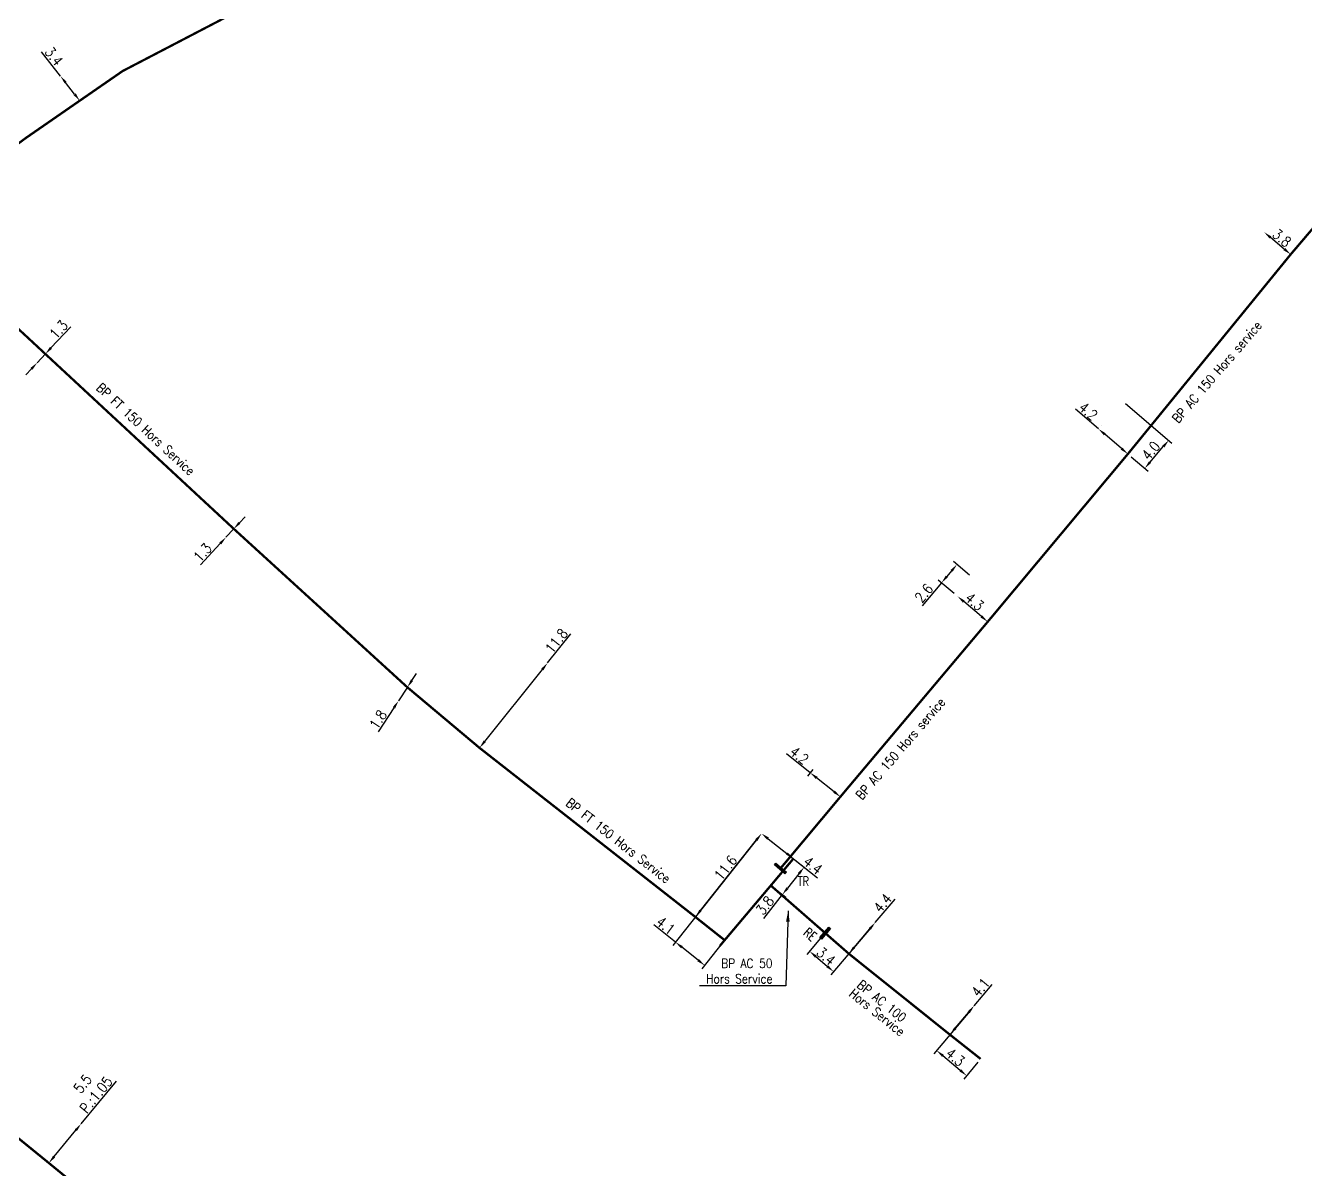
# Model space of a CAD drawing. Header units: millimetres. Extents: x 185000 to 186000, y 127000 to 128000.
# Drawn here: x 185670.2 to 185809.1, y 127689.8 to 127813.9 of the extents above; entities that cross this region are included whole.
import ezdxf
from ezdxf.enums import TextEntityAlignment as Align

# ---------------------------------------------------------------- set-up
doc = ezdxf.new("R2010")
doc.units = ezdxf.units.MM
doc.header["$PDMODE"] = 34
doc.layers.get('0').update_dxf_attribs({"linetype": 'CONTINUOUS'})
doc.layers.get('DEFPOINTS').update_dxf_attribs({"linetype": 'CONTINUOUS'})
doc.layers.add('L_908', color=5, linetype='CONTINUOUS')
doc.styles.get("Standard").update_dxf_attribs({"font": 'romans.shx', "width": 0.85})
doc.linetypes.add('BP_HS', pattern='A,2,-1,["G",Standard,S=0.85,R=0,X=-0.27,Y=-0.4],-1', length=4)
doc.dimstyles.get("Standard").update_dxf_attribs({"dimtxt": 1.5, "dimasz": 1.2, "dimexe": 0.625, "dimexo": 0.625, "dimgap": 0.25, "dimtad": 1, "dimdec": 1, "dimzin": 0, "dimdsep": 46, "dimtxsty": 'Standard', "dimcen": -0.5, "dimadec": 0, "dimazin": 0, "dimtfac": 1, "dimtdec": 1, "dimtmove": 0, "dimatfit": 3, "dimfxl": 0, "dimtolj": 1, "dimtzin": 0, "dimarcsym": 0})

# ---------------------------------------------------------------- blocks, each defined once
blk = doc.blocks.new('*D132')
at = {"layer": 'DEFPOINTS', "color": 0, "linetype": 'Continuous', "ltscale": 0.5, "transparency": 16777216}
for p in [(185673.98, 127808.45), (185673.98, 127808.45), (185676.07, 127805.77)]:
    blk.add_point(p, dxfattribs=at)
at = {"layer": 'L_908', "color": 0, "linetype": 'Continuous', "lineweight": -2, "ltscale": 0.5, "transparency": 16777216}
for p, q in [((185673.98, 127808.45), (185671.93, 127811.07)), ((185675.52, 127806.48), (185674.53, 127807.74))]:
    blk.add_line(p, q, dxfattribs=at)
at = {"layer": 'L_908', "color": 0, "linetype": 'Continuous', "ltscale": 0.5, "transparency": 16777216}
for points in [[(185674.65, 127807.83), (185674.42, 127807.65), (185673.98, 127808.45)], [(185675.64, 127806.57), (185675.4, 127806.39), (185676.07, 127805.77)]]:
    blk.add_solid(points, dxfattribs=at)
at = {"layer": 'L_908', "color": 0, "linetype": 'Continuous', "ltscale": 0.5, "transparency": 16777216, "insert": (185673.27, 127810.58), "char_height": 1.125, "attachment_point": 5, "rotation": 307.9951}
blk.add_mtext('\\A1;3.4', dxfattribs=at)
blk = doc.blocks.new('*D135')
at = {"layer": 'DEFPOINTS', "color": 0, "linetype": 'Continuous', "ltscale": 0.5, "transparency": 16777216}
for p in [(185672.34, 127778.3), (185671.45, 127777.35), (185671.45, 127777.35)]:
    blk.add_point(p, dxfattribs=at)
at = {"layer": 'L_908', "color": 0, "linetype": 'Continuous', "lineweight": -2, "ltscale": 0.5, "transparency": 16777216}
for p, q in [((185672.95, 127778.96), (185675.09, 127781.26)), ((185671.45, 127777.35), (185672.34, 127778.3)), ((185670.84, 127776.69), (185670.23, 127776.03))]:
    blk.add_line(p, q, dxfattribs=at)
at = {"layer": 'L_908', "color": 0, "linetype": 'Continuous', "ltscale": 0.5, "transparency": 16777216}
for points in [[(185672.84, 127779.06), (185673.06, 127778.86), (185672.34, 127778.3)], [(185670.73, 127776.79), (185670.95, 127776.59), (185671.45, 127777.35)]]:
    blk.add_solid(points, dxfattribs=at)
at = {"layer": 'L_908', "color": 0, "linetype": 'Continuous', "ltscale": 0.5, "transparency": 16777216, "insert": (185673.78, 127780.95), "char_height": 1.125, "attachment_point": 5, "rotation": 47.0753}
blk.add_mtext('\\A1;1.3', dxfattribs=at)
blk = doc.blocks.new('*D136')
at = {"layer": 'DEFPOINTS', "color": 0, "linetype": 'Continuous', "ltscale": 0.5, "transparency": 16777216}
for p in [(185692.79, 127759.33), (185691.94, 127758.41), (185691.94, 127758.41)]:
    blk.add_point(p, dxfattribs=at)
at = {"layer": 'L_908', "color": 0, "linetype": 'Continuous', "lineweight": -2, "ltscale": 0.5, "transparency": 16777216}
for p, q in [((185692.79, 127759.33), (185691.94, 127758.41)), ((185693.4, 127759.99), (185694.01, 127760.65)), ((185691.33, 127757.75), (185689.19, 127755.44))]:
    blk.add_line(p, q, dxfattribs=at)
at = {"layer": 'L_908', "color": 0, "linetype": 'Continuous', "ltscale": 0.5, "transparency": 16777216}
for points in [[(185693.29, 127760.09), (185693.51, 127759.88), (185692.79, 127759.33)], [(185691.22, 127757.85), (185691.44, 127757.65), (185691.94, 127758.41)]]:
    blk.add_solid(points, dxfattribs=at)
at = {"layer": 'L_908', "color": 0, "linetype": 'Continuous', "ltscale": 0.5, "transparency": 16777216, "insert": (185689.4, 127756.77), "char_height": 1.125, "attachment_point": 5, "rotation": 47.2192}
blk.add_mtext('\\A1;1.3', dxfattribs=at)
blk = doc.blocks.new('*D137')
at = {"layer": 'DEFPOINTS', "color": 0, "linetype": 'Continuous', "ltscale": 0.5, "transparency": 16777216}
for p in [(185711.63, 127742.14), (185710.67, 127740.68), (185710.67, 127740.68)]:
    blk.add_point(p, dxfattribs=at)
at = {"layer": 'L_908', "color": 0, "linetype": 'Continuous', "lineweight": -2, "ltscale": 0.5, "transparency": 16777216}
for p, q in [((185712.12, 127742.89), (185712.62, 127743.65)), ((185711.63, 127742.14), (185710.67, 127740.68)), ((185710.17, 127739.93), (185708.45, 127737.3))]:
    blk.add_line(p, q, dxfattribs=at)
at = {"layer": 'L_908', "color": 0, "linetype": 'Continuous', "ltscale": 0.5, "transparency": 16777216}
for points in [[(185712, 127742.98), (185712.25, 127742.81), (185711.63, 127742.14)], [(185710.05, 127740.01), (185710.3, 127739.85), (185710.67, 127740.68)]]:
    blk.add_solid(points, dxfattribs=at)
at = {"layer": 'L_908', "color": 0, "linetype": 'Continuous', "ltscale": 0.5, "transparency": 16777216, "insert": (185708.44, 127738.65), "char_height": 1.125, "attachment_point": 5, "rotation": 56.7082}
blk.add_mtext('\\A1;1.8', dxfattribs=at)
blk = doc.blocks.new('*D138')
at = {"layer": 'DEFPOINTS', "color": 0, "linetype": 'Continuous', "ltscale": 0.5, "transparency": 16777216}
for p in [(185726.84, 127744.78), (185726.84, 127744.78), (185719.46, 127735.57)]:
    blk.add_point(p, dxfattribs=at)
at = {"layer": 'L_908', "color": 0, "linetype": 'Continuous', "lineweight": -2, "ltscale": 0.5, "transparency": 16777216}
for p, q in [((185726.84, 127744.78), (185729.38, 127747.94)), ((185720.03, 127736.27), (185726.28, 127744.08))]:
    blk.add_line(p, q, dxfattribs=at)
at = {"layer": 'L_908', "color": 0, "linetype": 'Continuous', "ltscale": 0.5, "transparency": 16777216}
for points in [[(185726.16, 127744.17), (185726.4, 127743.98), (185726.84, 127744.78)], [(185719.91, 127736.37), (185720.14, 127736.18), (185719.46, 127735.57)]]:
    blk.add_solid(points, dxfattribs=at)
at = {"layer": 'L_908', "color": 0, "linetype": 'Continuous', "ltscale": 0.5, "transparency": 16777216, "insert": (185727.8, 127747.18), "char_height": 1.125, "attachment_point": 5, "rotation": 51.2949}
blk.add_mtext('\\A1;11.8', dxfattribs=at)
blk = doc.blocks.new('*D140')
at = {"layer": 'DEFPOINTS', "color": 0, "linetype": 'Continuous', "ltscale": 0.5, "transparency": 16777216}
for p in [(185676.22, 127694.79), (185676.22, 127694.79), (185672.72, 127690.54)]:
    blk.add_point(p, dxfattribs=at)
at = {"layer": 'L_908', "color": 0, "linetype": 'Continuous', "lineweight": -2, "ltscale": 0.5, "transparency": 16777216}
for p, q in [((185676.22, 127694.79), (185680.05, 127699.43)), ((185673.3, 127691.24), (185675.65, 127694.09))]:
    blk.add_line(p, q, dxfattribs=at)
at = {"layer": 'L_908', "color": 0, "linetype": 'Continuous', "ltscale": 0.5, "transparency": 16777216}
for points in [[(185675.54, 127694.19), (185675.77, 127694), (185676.22, 127694.79)], [(185673.18, 127691.33), (185673.41, 127691.14), (185672.72, 127690.54)]]:
    blk.add_solid(points, dxfattribs=at)
at = {"layer": 'L_908', "color": 0, "linetype": 'Continuous', "ltscale": 0.5, "transparency": 16777216, "insert": (185677.12, 127698.53), "char_height": 1.125, "attachment_point": 5, "rotation": 50.4989}
blk.add_mtext('\\A1;5.5\\PP.:1.05', dxfattribs=at)
blk = doc.blocks.new('*D144')
at = {"layer": 'DEFPOINTS', "color": 0, "linetype": 'Continuous', "ltscale": 0.5, "transparency": 16777216}
for p in [(185750.07, 127726.28), (185750.07, 127726.28), (185742.88, 127717.23)]:
    blk.add_point(p, dxfattribs=at)
at = {"layer": 'L_908', "color": 0, "linetype": 'Continuous', "lineweight": -2, "ltscale": 0.5, "transparency": 16777216}
blk.add_line((185743.44, 127717.93), (185749.51, 127725.58), dxfattribs=at)
at = {"layer": 'L_908', "color": 0, "linetype": 'Continuous', "ltscale": 0.5, "transparency": 16777216}
for points in [[(185749.39, 127725.67), (185749.63, 127725.48), (185750.07, 127726.28)], [(185743.33, 127718.03), (185743.56, 127717.84), (185742.88, 127717.23)]]:
    blk.add_solid(points, dxfattribs=at)
at = {"layer": 'L_908', "color": 0, "linetype": 'Continuous', "ltscale": 0.5, "transparency": 16777216, "insert": (185746.16, 127722.57), "char_height": 1.125, "attachment_point": 5, "rotation": 51.5607}
blk.add_mtext('\\A1;11.6', dxfattribs=at)
blk = doc.blocks.new('*D145')
at = {"layer": 'DEFPOINTS', "color": 0, "linetype": 'Continuous', "ltscale": 0.5, "transparency": 16777216}
for p in [(185750.07, 127726.28), (185750.07, 127726.28), (185753.52, 127723.55)]:
    blk.add_point(p, dxfattribs=at)
at = {"layer": 'L_908', "color": 0, "linetype": 'Continuous', "lineweight": -2, "ltscale": 0.5, "transparency": 16777216}
for p, q in [((185750.78, 127725.72), (185752.81, 127724.11)), ((185753.52, 127723.55), (185756.12, 127721.48))]:
    blk.add_line(p, q, dxfattribs=at)
at = {"layer": 'L_908', "color": 0, "linetype": 'Continuous', "ltscale": 0.5, "transparency": 16777216}
for points in [[(185750.87, 127725.84), (185750.68, 127725.6), (185750.07, 127726.28)], [(185752.91, 127724.22), (185752.72, 127723.99), (185753.52, 127723.55)]]:
    blk.add_solid(points, dxfattribs=at)
at = {"layer": 'L_908', "color": 0, "linetype": 'Continuous', "ltscale": 0.5, "transparency": 16777216, "insert": (185755.64, 127722.82), "char_height": 1.125, "attachment_point": 5, "rotation": 321.5607}
blk.add_mtext('\\A1;4.4', dxfattribs=at)
blk = doc.blocks.new('*D146')
at = {"layer": 'DEFPOINTS', "color": 0, "linetype": 'Continuous', "ltscale": 0.5, "transparency": 16777216}
for p in [(185750.07, 127726.28), (185754.68, 127722.62), (185751.07, 127720.64)]:
    blk.add_point(p, dxfattribs=at)
at = {"layer": 'L_908', "color": 0, "linetype": 'Continuous', "lineweight": -2, "ltscale": 0.5, "transparency": 16777216}
for p, q in [((185750.44, 127725.99), (185755.05, 127722.33)), ((185754.12, 127721.92), (185752.88, 127720.35)), ((185752.32, 127719.65), (185750.28, 127717.08)), ((185751.43, 127720.35), (185752.69, 127719.36))]:
    blk.add_line(p, q, dxfattribs=at)
at = {"layer": 'L_908', "color": 0, "linetype": 'Continuous', "ltscale": 0.5, "transparency": 16777216}
for points in [[(185754, 127722.01), (185754.24, 127721.82), (185754.68, 127722.62)], [(185752.76, 127720.44), (185753, 127720.26), (185752.32, 127719.65)]]:
    blk.add_solid(points, dxfattribs=at)
at = {"layer": 'L_908', "color": 0, "linetype": 'Continuous', "ltscale": 0.5, "transparency": 16777216, "insert": (185750.43, 127718.48), "char_height": 1.125, "attachment_point": 5, "rotation": 51.5607}
blk.add_mtext('\\A1;3.8', dxfattribs=at)
blk = doc.blocks.new('*D147')
at = {"layer": 'DEFPOINTS', "color": 0, "linetype": 'Continuous', "ltscale": 0.5, "transparency": 16777216}
for p in [(185750.07, 127726.28), (185740.72, 127714.5), (185746.06, 127714.71)]:
    blk.add_point(p, dxfattribs=at)
at = {"layer": 'L_908', "color": 0, "linetype": 'Continuous', "lineweight": -2, "ltscale": 0.5, "transparency": 16777216}
for p, q in [((185749.78, 127725.91), (185740.43, 127714.13)), ((185740.72, 127714.5), (185738.36, 127716.37)), ((185743.19, 127712.54), (185741.42, 127713.94)), ((185745.77, 127714.34), (185743.6, 127711.61))]:
    blk.add_line(p, q, dxfattribs=at)
at = {"layer": 'L_908', "color": 0, "linetype": 'Continuous', "ltscale": 0.5, "transparency": 16777216}
for points in [[(185741.52, 127714.06), (185741.33, 127713.82), (185740.72, 127714.5)], [(185743.28, 127712.66), (185743.09, 127712.42), (185743.89, 127711.98)]]:
    blk.add_solid(points, dxfattribs=at)
at = {"layer": 'L_908', "color": 0, "linetype": 'Continuous', "ltscale": 0.5, "transparency": 16777216, "insert": (185739.66, 127716.3), "char_height": 1.125, "attachment_point": 5, "rotation": 321.5607}
blk.add_mtext('\\A1;4.1', dxfattribs=at)
blk = doc.blocks.new('*D148')
at = {"layer": 'DEFPOINTS', "color": 0, "linetype": 'Continuous', "ltscale": 0.5, "transparency": 16777216}
for p in [(185762.4, 127716.63), (185762.4, 127716.63), (185759.53, 127713.25)]:
    blk.add_point(p, dxfattribs=at)
at = {"layer": 'L_908', "color": 0, "linetype": 'Continuous', "lineweight": -2, "ltscale": 0.5, "transparency": 16777216}
for p, q in [((185762.4, 127716.63), (185764.56, 127719.17)), ((185760.11, 127713.93), (185761.82, 127715.95))]:
    blk.add_line(p, q, dxfattribs=at)
at = {"layer": 'L_908', "color": 0, "linetype": 'Continuous', "ltscale": 0.5, "transparency": 16777216}
for points in [[(185761.71, 127716.04), (185761.94, 127715.85), (185762.4, 127716.63)], [(185760, 127714.03), (185760.23, 127713.84), (185759.53, 127713.25)]]:
    blk.add_solid(points, dxfattribs=at)
at = {"layer": 'L_908', "color": 0, "linetype": 'Continuous', "ltscale": 0.5, "transparency": 16777216, "insert": (185763.2, 127718.73), "char_height": 1.125, "attachment_point": 5, "rotation": 49.6773}
blk.add_mtext('\\A1;4.4', dxfattribs=at)
blk = doc.blocks.new('*D149')
at = {"layer": 'DEFPOINTS', "color": 0, "linetype": 'Continuous', "ltscale": 0.5, "transparency": 16777216}
for p in [(185762.41, 127716.63), (185756.96, 127715.49), (185757.88, 127711.3)]:
    blk.add_point(p, dxfattribs=at)
at = {"layer": 'L_908', "color": 0, "linetype": 'Continuous', "lineweight": -2, "ltscale": 0.5, "transparency": 16777216}
for p, q in [((185762.1, 127716.27), (185757.58, 127710.94)), ((185756.66, 127715.14), (185754.97, 127713.15)), ((185755.96, 127712.93), (185757.19, 127711.88))]:
    blk.add_line(p, q, dxfattribs=at)
at = {"layer": 'L_908', "color": 0, "linetype": 'Continuous', "ltscale": 0.5, "transparency": 16777216}
for points in [[(185756.06, 127713.04), (185755.86, 127712.81), (185755.28, 127713.51)], [(185757.29, 127712), (185757.1, 127711.77), (185757.88, 127711.3)]]:
    blk.add_solid(points, dxfattribs=at)
at = {"layer": 'L_908', "color": 0, "linetype": 'Continuous', "ltscale": 0.5, "transparency": 16777216, "insert": (185757.07, 127712.97), "char_height": 1.125, "attachment_point": 5, "rotation": 319.6773}
blk.add_mtext('\\A1;3.4', dxfattribs=at)
blk = doc.blocks.new('*D150')
at = {"layer": 'DEFPOINTS', "color": 0, "linetype": 'Continuous', "ltscale": 0.5, "transparency": 16777216}
for p in [(185773.14, 127707.6), (185773.14, 127707.6), (185770.51, 127704.46)]:
    blk.add_point(p, dxfattribs=at)
at = {"layer": 'L_908', "color": 0, "linetype": 'Continuous', "lineweight": -2, "ltscale": 0.5, "transparency": 16777216}
for p, q in [((185773.14, 127707.6), (185775.08, 127709.9)), ((185771.09, 127705.15), (185772.57, 127706.91))]:
    blk.add_line(p, q, dxfattribs=at)
at = {"layer": 'L_908', "color": 0, "linetype": 'Continuous', "ltscale": 0.5, "transparency": 16777216}
for points in [[(185772.45, 127707.01), (185772.68, 127706.82), (185773.14, 127707.6)], [(185770.97, 127705.25), (185771.2, 127705.05), (185770.51, 127704.46)]]:
    blk.add_solid(points, dxfattribs=at)
at = {"layer": 'L_908', "color": 0, "linetype": 'Continuous', "ltscale": 0.5, "transparency": 16777216, "insert": (185773.83, 127709.58), "char_height": 1.125, "attachment_point": 5, "rotation": 49.9388}
blk.add_mtext('\\A1;4.1', dxfattribs=at)
blk = doc.blocks.new('L_340_21')
at = {"linetype": 'Continuous'}
blk.add_hatch(color=0, dxfattribs=at).paths.add_polyline_path([(0.125, 0.75), (-0.125, 0.75), (-0.125, -0.75), (0.125, -0.75)])
at = {"color": 0, "linetype": 'Continuous'}
blk.add_lwpolyline([(-0.125, 0.75), (0.125, 0.75), (0.125, -0.75), (-0.125, -0.75)], close=True, dxfattribs=at)
at = {"color": 0, "linetype": 'Continuous', "width": 0.75}
for tag, height, flags, p in [('RE', 1, 8, (0, 2)), ('DEF_LEG', 1.2, 3, (0, -5)), ('DEF_COUP', 1.2, 3, (0, -7.5)), ('DEF_TYPE', 1.2, 3, (0, -10))]:
    blk.add_attdef(tag, text='', height=height, dxfattribs=dict(at, flags=flags)).set_placement(p, align=Align.MIDDLE)
blk = doc.blocks.new('*D151')
at = {"layer": 'DEFPOINTS', "color": 0, "linetype": 'Continuous', "ltscale": 0.5, "transparency": 16777216}
for p in [(185773.14, 127707.6), (185769.06, 127702.75), (185773.84, 127701.83)]:
    blk.add_point(p, dxfattribs=at)
at = {"layer": 'L_908', "color": 0, "linetype": 'Continuous', "lineweight": -2, "ltscale": 0.5, "transparency": 16777216}
for p, q in [((185772.84, 127707.24), (185768.76, 127702.39)), ((185771.63, 127700.59), (185769.75, 127702.17)), ((185773.54, 127701.47), (185772.02, 127699.65))]:
    blk.add_line(p, q, dxfattribs=at)
at = {"layer": 'L_908', "color": 0, "linetype": 'Continuous', "ltscale": 0.5, "transparency": 16777216}
for points in [[(185769.85, 127702.28), (185769.66, 127702.05), (185769.06, 127702.75)], [(185771.73, 127700.71), (185771.53, 127700.48), (185772.32, 127700.01)]]:
    blk.add_solid(points, dxfattribs=at)
at = {"layer": 'L_908', "color": 0, "linetype": 'Continuous', "ltscale": 0.5, "transparency": 16777216, "insert": (185771.1, 127702.02), "char_height": 1.125, "attachment_point": 5, "rotation": 319.9388}
blk.add_mtext('\\A1;4.3', dxfattribs=at)
blk = doc.blocks.new('L_340_19')
at = {"linetype": 'Continuous'}
blk.add_hatch(color=0, dxfattribs=at).paths.add_polyline_path([(0.12, 0.75), (-0.12, 0.75), (-0.12, -0.75), (0.12, -0.75)])
at = {"color": 0, "linetype": 'Continuous'}
blk.add_lwpolyline([(-0.12, 0.75), (0.12, 0.75), (0.12, -0.75), (-0.12, -0.75)], close=True, dxfattribs=at)
at = {"color": 0, "linetype": 'Continuous', "width": 0.75}
for tag, height, flags, p in [('TR', 1, 8, (0, 1.98)), ('DEF_LEG', 1.2, 3, (0, -5)), ('DEF_COUP', 1.2, 3, (0, -7.5)), ('DEF_TYPE', 1.2, 3, (0, -10))]:
    blk.add_attdef(tag, text='', height=height, dxfattribs=dict(at, flags=flags)).set_placement(p, align=Align.MIDDLE)
blk = doc.blocks.new('*D417')
at = {"layer": 'DEFPOINTS', "color": 0, "linetype": 'Continuous', "ltscale": 0.5, "transparency": 16777216}
for p in [(185789.22, 127773.22), (185794.25, 127768.93), (185789.82, 127767.45)]:
    blk.add_point(p, dxfattribs=at)
at = {"layer": 'L_908', "color": 0, "linetype": 'Continuous', "lineweight": -2, "ltscale": 0.5, "transparency": 16777216}
for p, q in [((185789.58, 127772.91), (185794.6, 127768.63)), ((185792.24, 127766.57), (185793.66, 127768.25)), ((185790.18, 127767.14), (185792.01, 127765.59))]:
    blk.add_line(p, q, dxfattribs=at)
at = {"layer": 'L_908', "color": 0, "linetype": 'Continuous', "ltscale": 0.5, "transparency": 16777216}
for points in [[(185793.55, 127768.35), (185793.78, 127768.15), (185794.25, 127768.93)], [(185792.12, 127766.67), (185792.35, 127766.48), (185791.65, 127765.89)]]:
    blk.add_solid(points, dxfattribs=at)
at = {"layer": 'L_908', "color": 0, "linetype": 'Continuous', "ltscale": 0.5, "transparency": 16777216, "insert": (185792.31, 127767.82), "char_height": 1.125, "attachment_point": 5, "rotation": 49.5712}
blk.add_mtext('\\A1;4.0', dxfattribs=at)
blk = doc.blocks.new('*D419')
at = {"layer": 'DEFPOINTS', "color": 0, "linetype": 'Continuous', "transparency": 16777216}
for p in [(185804.61, 127791.51), (185804.61, 127791.51), (185807.49, 127789.1)]:
    blk.add_point(p, dxfattribs=at)
at = {"layer": 'L_908', "color": 0, "linetype": 'Continuous', "lineweight": -2, "transparency": 16777216}
blk.add_line((185806.8, 127789.68), (185805.3, 127790.93), dxfattribs=at)
at = {"layer": 'L_908', "color": 0, "linetype": 'Continuous', "transparency": 16777216}
for points in [[(185805.4, 127791.04), (185805.21, 127790.81), (185804.61, 127791.51)], [(185806.9, 127789.79), (185806.7, 127789.56), (185807.49, 127789.1)]]:
    blk.add_solid(points, dxfattribs=at)
at = {"layer": 'L_908', "color": 0, "linetype": 'Continuous', "transparency": 16777216, "insert": (185806.53, 127790.88), "char_height": 1.125, "attachment_point": 5, "rotation": 320.0552}
blk.add_mtext('\\A1;3.8', dxfattribs=at)
blk = doc.blocks.new('*D420')
at = {"layer": 'DEFPOINTS', "color": 0, "linetype": 'Continuous', "ltscale": 0.5, "transparency": 16777216}
for p in [(185786.63, 127770.17), (185786.63, 127770.17), (185789.82, 127767.45)]:
    blk.add_point(p, dxfattribs=at)
at = {"layer": 'L_908', "color": 0, "linetype": 'Continuous', "lineweight": -2, "ltscale": 0.5, "transparency": 16777216}
for p, q in [((185786.63, 127770.17), (185784.13, 127772.3)), ((185786.93, 127770.53), (185786.93, 127770.53)), ((185789.14, 127768.03), (185787.31, 127769.59)), ((185790.13, 127767.8), (185790.13, 127767.8))]:
    blk.add_line(p, q, dxfattribs=at)
at = {"layer": 'L_908', "color": 0, "linetype": 'Continuous', "ltscale": 0.5, "transparency": 16777216}
for points in [[(185787.41, 127769.7), (185787.22, 127769.47), (185786.63, 127770.17)], [(185789.24, 127768.14), (185789.04, 127767.92), (185789.82, 127767.45)]]:
    blk.add_solid(points, dxfattribs=at)
at = {"layer": 'L_908', "color": 0, "linetype": 'Continuous', "ltscale": 0.5, "transparency": 16777216, "insert": (185785.52, 127772.1), "char_height": 1.125, "attachment_point": 5, "rotation": 319.5712}
blk.add_mtext('\\A1;4.2', dxfattribs=at)
blk = doc.blocks.new('*D421')
at = {"layer": 'DEFPOINTS', "color": 0, "linetype": 'Continuous', "ltscale": 0.5, "transparency": 16777216}
for p in [(185771.33, 127752.02), (185771.33, 127752.02), (185774.61, 127749.25)]:
    blk.add_point(p, dxfattribs=at)
at = {"layer": 'L_908', "color": 0, "linetype": 'Continuous', "lineweight": -2, "ltscale": 0.5, "transparency": 16777216}
blk.add_line((185773.93, 127749.83), (185772.01, 127751.44), dxfattribs=at)
at = {"layer": 'L_908', "color": 0, "linetype": 'Continuous', "ltscale": 0.5, "transparency": 16777216}
for points in [[(185772.11, 127751.55), (185771.92, 127751.32), (185771.33, 127752.02)], [(185774.02, 127749.94), (185773.83, 127749.71), (185774.61, 127749.25)]]:
    blk.add_solid(points, dxfattribs=at)
at = {"layer": 'L_908', "color": 0, "linetype": 'Continuous', "ltscale": 0.5, "transparency": 16777216, "insert": (185773.18, 127751.44), "char_height": 1.125, "attachment_point": 5, "rotation": 319.8768}
blk.add_mtext('\\A1;4.3', dxfattribs=at)
blk = doc.blocks.new('*D422')
at = {"layer": 'DEFPOINTS', "color": 0, "linetype": 'Continuous', "ltscale": 0.5, "transparency": 16777216}
for p in [(185771.27, 127755.46), (185773, 127754.01), (185771.33, 127752.02)]:
    blk.add_point(p, dxfattribs=at)
at = {"layer": 'L_908', "color": 0, "linetype": 'Continuous', "lineweight": -2, "ltscale": 0.5, "transparency": 16777216}
for p, q in [((185772.64, 127754.31), (185770.91, 127755.77)), ((185770.97, 127752.32), (185769.24, 127753.78)), ((185770.69, 127754.78), (185770.18, 127754.16)), ((185769.6, 127753.48), (185767.48, 127750.97))]:
    blk.add_line(p, q, dxfattribs=at)
at = {"layer": 'L_908', "color": 0, "linetype": 'Continuous', "ltscale": 0.5, "transparency": 16777216}
for points in [[(185770.58, 127754.87), (185770.81, 127754.68), (185771.27, 127755.46)], [(185770.06, 127754.26), (185770.29, 127754.07), (185769.6, 127753.48)]]:
    blk.add_solid(points, dxfattribs=at)
at = {"layer": 'L_908', "color": 0, "linetype": 'Continuous', "ltscale": 0.5, "transparency": 16777216, "insert": (185767.68, 127752.36), "char_height": 1.125, "attachment_point": 5, "rotation": 49.8768}
blk.add_mtext('\\A1;2.6', dxfattribs=at)
blk = doc.blocks.new('*D423')
at = {"layer": 'DEFPOINTS', "color": 0, "linetype": 'Continuous', "ltscale": 0.5, "transparency": 16777216}
for p in [(185755.91, 127733.6), (185758.64, 127730.25), (185759.21, 127730.97)]:
    blk.add_point(p, dxfattribs=at)
at = {"layer": 'L_908', "color": 0, "linetype": 'Continuous', "lineweight": -2, "ltscale": 0.5, "transparency": 16777216}
for p, q in [((185755.34, 127732.88), (185752.77, 127734.92)), ((185755.62, 127733.23), (185755.05, 127732.51)), ((185757.94, 127730.81), (185756.04, 127732.32)), ((185758.92, 127730.6), (185758.35, 127729.89))]:
    blk.add_line(p, q, dxfattribs=at)
at = {"layer": 'L_908', "color": 0, "linetype": 'Continuous', "ltscale": 0.5, "transparency": 16777216}
for points in [[(185756.14, 127732.43), (185755.95, 127732.2), (185755.34, 127732.88)], [(185758.03, 127730.93), (185757.84, 127730.7), (185758.64, 127730.25)]]:
    blk.add_solid(points, dxfattribs=at)
at = {"layer": 'L_908', "color": 0, "linetype": 'Continuous', "ltscale": 0.5, "transparency": 16777216, "insert": (185754.17, 127734.76), "char_height": 1.125, "attachment_point": 5, "rotation": 321.5607}
blk.add_mtext('\\A1;4.2', dxfattribs=at)

msp = doc.modelspace()

# ---------------------------------------------------------------- linework, layer by layer
at = {"layer": 'L_908', "linetype": 'BP_HS', "ltscale": 0.5, "const_width": 0.25}
for points in [[(185658.02, 127792.65), (185670.17, 127801.69), (185676.07, 127805.77), (185680.73, 127808.99), (185692.75, 127815.25), (185693.72, 127815.97), (185710.12, 127828.06), (185758.06, 127865.72), (185779.52, 127880), (185847.96, 127919.88), (185860.4, 127929.47), (185905.17, 127964.49), (185930.62, 127984.4), (185950.54, 128000)], [(185657.71, 127791.87), (185672.34, 127778.3), (185692.79, 127759.33), (185711.63, 127742.14), (185719.46, 127735.57), (185742.88, 127717.23), (185746.06, 127714.71)]]:
    msp.add_lwpolyline(points, dxfattribs=at)
at = {"layer": 'L_908', "linetype": 'BP_HS', "ltscale": 0.5, "const_width": 0.25, "flags": 128}
for points in [[(185830.93, 127867.62), (185831.99, 127866.86), (185835.38, 127865.11), (185845.33, 127858.49), (185856.2, 127851.68), (185856.2, 127851.68), (185856.2, 127851.68), (185857.26, 127849.79), (185857.97, 127847.88), (185857.72, 127847.39), (185857.3, 127846.79), (185855.56, 127844.67), (185835.74, 127821.9), (185823.06, 127807.38), (185807.49, 127789.1), (185789.82, 127767.45), (185774.61, 127749.25), (185759.21, 127730.97), (185759.21, 127730.97), (185752.11, 127722.48)], [(185631.21, 127721.71), (185634.33, 127720.66), (185634.33, 127720.66), (185639.23, 127717.75), (185651.42, 127707.84), (185656.61, 127703.63), (185672.72, 127690.54), (185681.1, 127683.68), (185686.15, 127679.51), (185702.74, 127665.93), (185710.53, 127659.42), (185719.8, 127651.88), (185724.22, 127648.2), (185731.89, 127641.59), (185737.23, 127637.17), (185742.66, 127632.65), (185750.08, 127626.53), (185751.59, 127625.55), (185753.3, 127624.9), (185753.77, 127624.72), (185758.86, 127620.47)], [(185751.07, 127720.64), (185759.53, 127713.25), (185770.51, 127704.46), (185773.84, 127701.83)]]:
    msp.add_lwpolyline(points, dxfattribs=at)
at = {"layer": 'L_908', "linetype": 'BP_HS', "ltscale": 0.5}
msp.add_lwpolyline([(185745.54, 127714.09, 0.25, 0.25, 0), (185746.06, 127714.71, 0.25, 0.25, 0), (185751.07, 127720.64, 0.25, 0.25, 0), (185753.52, 127723.55, 0.25, 0.25, 0), (185753.52, 127723.55, 0, 0, 0)], format="xyseb", dxfattribs=at)

# ---------------------------------------------------------------- block references
at = {"layer": 'L_908'}
ref = msp.add_blockref('L_340_19', (185752.11, 127722.48), dxfattribs=dict(at, rotation=49.30652772673004))
ref.add_attrib('TR', 'TR', dxfattribs={"layer": '0', "color": 0, "linetype": 'Continuous', "height": 1, "width": 0.75, "flags": 8}).set_placement((185754.61, 127721.1), align=Align.MIDDLE)
at = {"layer": 'L_908', "ltscale": 0.5}
ref = msp.add_blockref('L_340_21', (185756.97, 127715.48), dxfattribs=dict(at, rotation=319.6773194109693))
ref.add_attrib('RE', 'RE', dxfattribs={"layer": '0', "color": 0, "linetype": 'Continuous', "height": 1, "rotation": 319.6773, "width": 0.75}).set_placement((185755.35, 127715.34), align=Align.MIDDLE)

# ---------------------------------------------------------------- texts
at = {"layer": 'L_908', "linetype": 'BP_HS', "width": 0.85}
for p in [(185799.47, 127776.38), (185765.12, 127735.51)]:
    msp.add_text('BP AC 150 Hors service', height=1, rotation=49.3065, dxfattribs=at).set_placement(p, align=Align.MIDDLE)
for s, rotation, p in [('BP FT 150 Hors Service', 317.1403, (185677.79, 127774.5)), ('BP FT 150 Hors Service', 321.9305, (185728.74, 127729.4)), ('Hors Service', 321.3246, (185759.47, 127708.74)), ('BP AC 100', 321.3246, (185760.34, 127709.69))]:
    msp.add_text(s, height=1, rotation=rotation, dxfattribs=at).set_placement(p)
at = {"layer": 'L_908', "linetype": 'Continuous', "insert": (185751.25, 127711.36), "char_height": 1, "attachment_point": 6}
msp.add_mtext('BP AC 50\\PHors Service', dxfattribs=at)

# ---------------------------------------------------------------- dimensions: what is measured, and where the dimension line sits
at = {"layer": 'L_908', "linetype": 'Continuous', "ltscale": 0.5}
for base, p1, p2, angle, picture, middle in [((185673.98, 127808.45), (185676.07, 127805.77), (185673.98, 127808.45), 307.9951, '*D132', (185672.68, 127810.11)), ((185671.45, 127777.35), (185672.34, 127778.3), (185671.45, 127777.35), 47.0753, '*D135', (185674.33, 127780.44)), ((185786.63, 127770.17), (185789.82, 127767.45), (185786.63, 127770.17), 319.5712, '*D420', (185785.04, 127771.53)), ((185794.25, 127768.93), (185789.82, 127767.45), (185789.22, 127773.22), 229.5712, '*D417', (185792.88, 127767.34)), ((185691.9365, 127758.408), (185692.7855, 127759.3254), (185691.9365, 127758.408), 47.2192, '*D136', (185689.9526, 127756.2641)), ((185771.27, 127755.46), (185771.33, 127752.02), (185773, 127754.01), 229.8768, '*D422', (185768.25, 127751.88)), ((185771.33, 127752.02), (185774.61, 127749.25), (185771.33, 127752.02), 319.8768, '*D421', (185772.7, 127750.87)), ((185726.84, 127744.78), (185719.46, 127735.57), (185726.84, 127744.78), 231.2949, '*D138', (185728.39, 127746.71)), ((185710.67, 127740.68), (185711.63, 127742.14), (185710.67, 127740.68), 56.7082, '*D137', (185709.07, 127738.24)), ((185758.64, 127730.25), (185755.91, 127733.6), (185759.21, 127730.97), 141.5607, '*D423', (185753.7, 127734.18)), ((185750.07, 127726.28), (185742.88, 127717.23), (185750.07, 127726.28), 231.5607, '*D144', (185746.75, 127722.1)), ((185754.68, 127722.62), (185751.07, 127720.64), (185750.07, 127726.28), 231.5607, '*D146', (185751.02, 127718.01)), ((185750.07, 127726.28), (185753.52, 127723.55), (185750.07, 127726.28), 321.5607, '*D145', (185755.17, 127722.23)), ((185762.4, 127716.63), (185759.53, 127713.25), (185762.4, 127716.63), 229.6773, '*D148', (185763.77, 127718.24)), ((185757.88, 127711.3), (185756.96, 127715.49), (185762.4, 127716.63), 139.6773, '*D149', (185756.58, 127712.4)), ((185773.14, 127707.6), (185770.51, 127704.46), (185773.14, 127707.6), 229.9388, '*D150', (185774.4, 127709.09)), ((185769.0647, 127702.7485), (185773.8413, 127701.8252), (185773.1449, 127707.6005), 319.9388, '*D151', (185770.6156, 127701.4444))]:
    dim = msp.add_linear_dim(base=base, p1=p1, p2=p2, angle=angle, dimstyle='Standard', override={"dimscale": 0.75}, dxfattribs=at)
    dim.commit()
    dim.dimension.update_dxf_attribs({"geometry": picture, "text_midpoint": middle, "dimtype": 160})
at = {"layer": 'L_908', "linetype": 'Continuous'}
dim = msp.add_linear_dim(base=(185804.6143, 127791.5068), p1=(185807.4892, 127789.0991), p2=(185804.6143, 127791.5068), angle=320.0552, dimstyle='Standard', override={"dimscale": 0.75}, dxfattribs=at)
dim.commit()
dim.dimension.update_dxf_attribs({"geometry": '*D419', "text_midpoint": (185806.0517, 127790.303), "dimtype": 160})
at = {"layer": 'L_908', "linetype": 'Continuous', "ltscale": 0.5}
for base, p1, p2, angle, text, picture, middle in [((185740.72, 127714.5), (185746.06, 127714.71), (185750.07, 127726.28), 321.5607, '4.1', '*D147', (185739.19, 127715.71)), ((185676.22, 127694.79), (185672.72, 127690.54), (185676.22, 127694.79), 230.4989, '<>\\PP.:1.05', '*D140', (185678.42, 127697.45))]:
    dim = msp.add_linear_dim(base=base, p1=p1, p2=p2, angle=angle, text=text, dimstyle='Standard', override={"dimscale": 0.75}, dxfattribs=at)
    dim.commit()
    dim.dimension.update_dxf_attribs({"geometry": picture, "text_midpoint": middle, "dimtype": 160})

# ---------------------------------------------------------------- leaders
at = {"layer": 'L_908', "linetype": 'Continuous', "annotation_type": 0, "has_hookline": 1, "hookline_direction": 1, "text_width": 7.93}
msp.add_leader([(185752.96, 127717.91), (185752.7, 127709.77), (185751.5, 127709.77)], dimstyle='Standard', dxfattribs=at)

doc.saveas('drawing.dxf')
